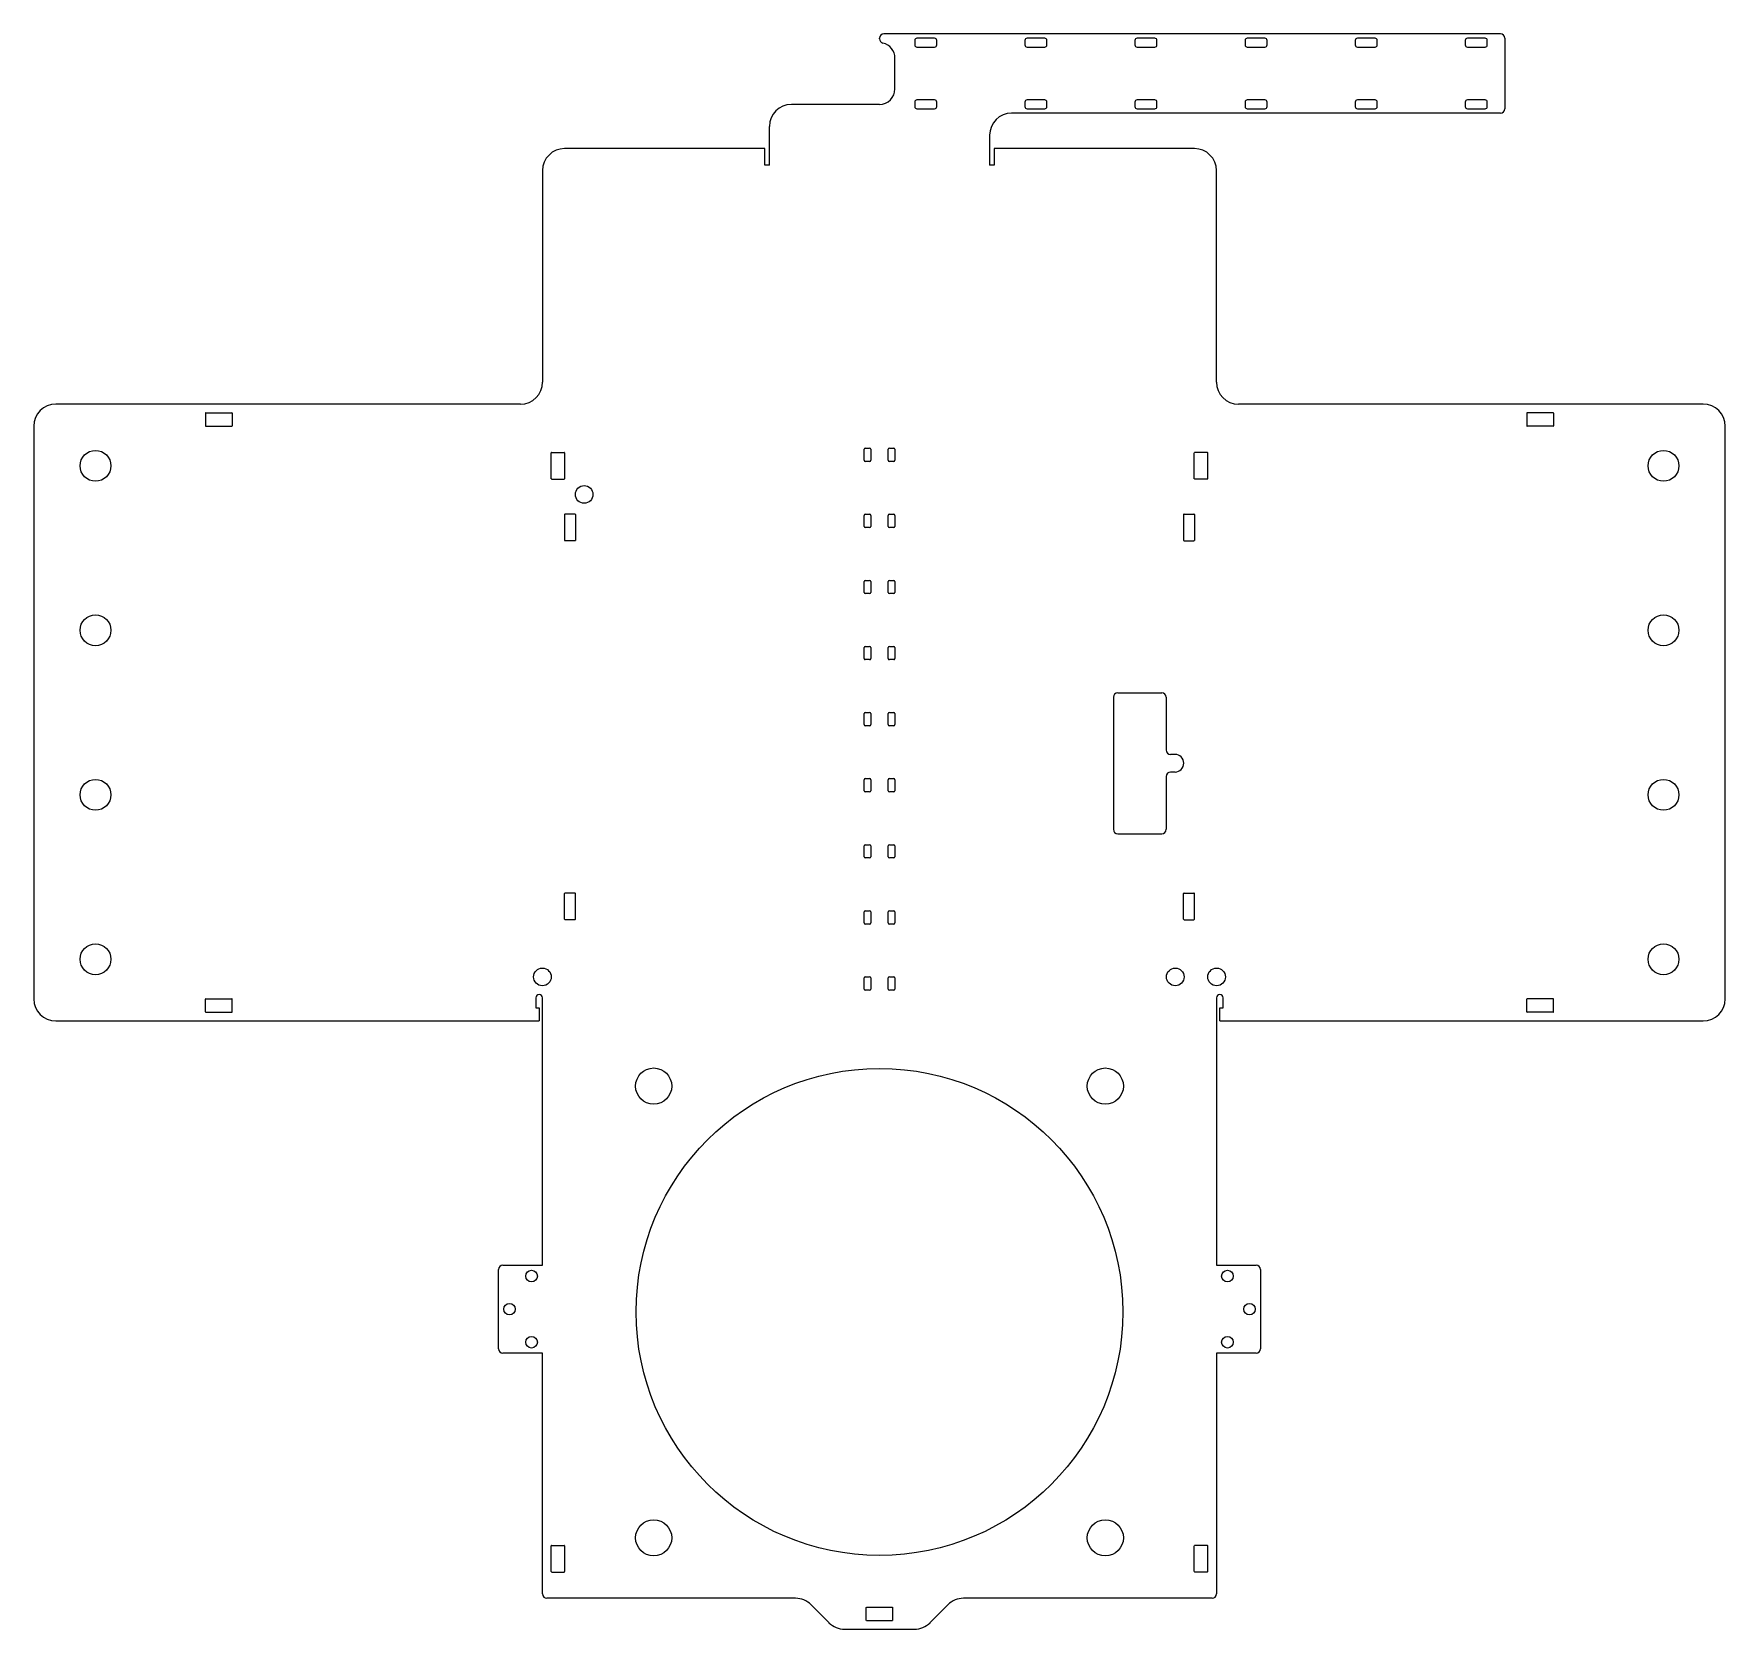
# Model space of a CAD drawing. Header units: millimetres. Extents: x -192 to 192, y -208 to 154.
import ezdxf

# ---------------------------------------------------------------- set-up
doc = ezdxf.new("R2010")
doc.units = ezdxf.units.MM

msp = doc.modelspace()

# ---------------------------------------------------------------- linework, layer by layer
at = {"color": 7, "linetype": 'Continuous', "lineweight": 25}
for p, q in [((141, 154.04), (1, 154.04)), ((0, 152.93), (0, 153.04)), ((8, 152.54), (8, 151.54)), ((12.5, 153.04), (8.5, 153.04)), ((8.5, 151.04), (12.5, 151.04)), ((13, 151.54), (13, 152.54)), ((33, 152.54), (33, 151.54)), ((37.5, 153.04), (33.5, 153.04)), ((33.5, 151.04), (37.5, 151.04)), ((38, 151.54), (38, 152.54)), ((58, 152.54), (58, 151.54)), ((62.5, 153.04), (58.5, 153.04)), ((58.5, 151.04), (62.5, 151.04)), ((63, 151.54), (63, 152.54)), ((83, 152.54), (83, 151.54)), ((87.5, 153.04), (83.5, 153.04)), ((83.5, 151.04), (87.5, 151.04)), ((88, 151.54), (88, 152.54)), ((108, 152.54), (108, 151.54)), ((112.5, 153.04), (108.5, 153.04)), ((108.5, 151.04), (112.5, 151.04)), ((113, 151.54), (113, 152.54)), ((133, 152.54), (133, 151.54)), ((137.5, 153.04), (133.5, 153.04)), ((133.5, 151.04), (137.5, 151.04)), ((138, 151.54), (138, 152.54)), ((142, 153.04), (142, 137.04)), ((3.5, 141.54), (3.5, 148.54)), ((8, 138.54), (8, 137.54)), ((12.5, 139.04), (8.5, 139.04)), ((13, 137.54), (13, 138.54)), ((33, 138.54), (33, 137.54)), ((37.5, 139.04), (33.5, 139.04)), ((38, 137.54), (38, 138.54)), ((58, 138.54), (58, 137.54)), ((62.5, 139.04), (58.5, 139.04)), ((63, 137.54), (63, 138.54)), ((83, 138.54), (83, 137.54)), ((87.5, 139.04), (83.5, 139.04)), ((88, 137.54), (88, 138.54)), ((108, 138.54), (108, 137.54)), ((112.5, 139.04), (108.5, 139.04)), ((113, 137.54), (113, 138.54)), ((133, 138.54), (133, 137.54)), ((137.5, 139.04), (133.5, 139.04)), ((138, 137.54), (138, 138.54)), ((0, 138.04), (-20, 138.04)), ((8.5, 137.04), (12.5, 137.04)), ((141, 136.04), (30, 136.04)), ((33.5, 137.04), (37.5, 137.04)), ((58.5, 137.04), (62.5, 137.04)), ((83.5, 137.04), (87.5, 137.04)), ((108.5, 137.04), (112.5, 137.04)), ((133.5, 137.04), (137.5, 137.04)), ((-25, 124.26), (-25, 133.04)), ((25, 131.04), (25, 124.26)), ((-26, 128), (-71.5, 128)), ((-26, 124.26), (-26, 128)), ((26, 128), (26, 124.26)), ((71.5, 128), (26, 128)), ((-76.5, 123), (-76.5, 75)), ((-25, 124.26), (-26, 124.26)), ((26, 124.26), (25, 124.26)), ((76.5, 75), (76.5, 123)), ((-81.5, 70), (-187, 70)), ((187, 70), (81.5, 70)), ((-153.03, 67.92), (-153.03, 65.08)), ((-152.93, 68.03), (-147.07, 68.03)), ((-146.97, 67.92), (-146.97, 65.08)), ((146.97, 67.92), (146.97, 65.08)), ((152.93, 68.03), (147.07, 68.03)), ((153.03, 67.92), (153.03, 65.08)), ((-192, 65), (-192, -65)), ((-152.93, 64.97), (-147.07, 64.97)), ((152.93, 64.97), (147.07, 64.97)), ((192, -65), (192, 65)), ((-74.53, 53.08), (-74.53, 58.92)), ((-74.42, 59.02), (-71.58, 59.02)), ((-71.47, 53.08), (-71.47, 58.92)), ((-3.5, 57.25), (-3.5, 59.75)), ((-3.25, 60), (-2.25, 60)), ((-2, 59.75), (-2, 57.25)), ((2, 57.25), (2, 59.75)), ((2.25, 60), (3.25, 60)), ((3.5, 59.75), (3.5, 57.25)), ((71.47, 53.08), (71.47, 58.92)), ((74.42, 59.02), (71.58, 59.02)), ((74.53, 53.08), (74.53, 58.92)), ((-2.25, 57), (-3.25, 57)), ((3.25, 57), (2.25, 57)), ((-74.42, 52.98), (-71.58, 52.98)), ((74.42, 52.98), (71.58, 52.98)), ((-71.5, 44.92), (-71.5, 39.08)), ((-69.15, 45.02), (-71.4, 45.02)), ((-69.05, 44.92), (-69.05, 39.08)), ((-3.5, 42.25), (-3.5, 44.75)), ((-3.25, 45), (-2.25, 45)), ((-2, 44.75), (-2, 42.25)), ((2, 42.25), (2, 44.75)), ((2.25, 45), (3.25, 45)), ((3.5, 44.75), (3.5, 42.25)), ((69.05, 44.92), (69.05, 39.08)), ((69.15, 45.02), (71.4, 45.02)), ((71.5, 44.92), (71.5, 39.08)), ((-69.15, 38.98), (-71.4, 38.98)), ((-2.25, 42), (-3.25, 42)), ((3.25, 42), (2.25, 42)), ((69.15, 38.98), (71.4, 38.98)), ((-3.5, 27.25), (-3.5, 29.75)), ((-3.25, 30), (-2.25, 30)), ((-2.25, 27), (-3.25, 27)), ((-2, 29.75), (-2, 27.25)), ((2, 27.25), (2, 29.75)), ((2.25, 30), (3.25, 30)), ((3.25, 27), (2.25, 27)), ((3.5, 29.75), (3.5, 27.25)), ((-3.5, 12.25), (-3.5, 14.75)), ((-3.25, 15), (-2.25, 15)), ((-2.25, 12), (-3.25, 12)), ((-2, 14.75), (-2, 12.25)), ((2, 12.25), (2, 14.75)), ((2.25, 15), (3.25, 15)), ((3.25, 12), (2.25, 12)), ((3.5, 14.75), (3.5, 12.25)), ((54.09, 4.5), (64.09, 4.5)), ((-3.25, 0), (-2.25, 0)), ((2.25, 0), (3.25, 0)), ((53.09, 3.5), (53.09, -26.5)), ((65.09, 3.5), (65.09, -8.5)), ((-3.5, -2.75), (-3.5, -0.25)), ((-2.25, -3), (-3.25, -3)), ((-2, -0.25), (-2, -2.75)), ((2, -2.75), (2, -0.25)), ((3.25, -3), (2.25, -3)), ((3.5, -0.25), (3.5, -2.75)), ((67.09, -9.5), (66.09, -9.5)), ((-3.5, -17.75), (-3.5, -15.25)), ((-3.25, -15), (-2.25, -15)), ((-2, -15.25), (-2, -17.75)), ((2, -17.75), (2, -15.25)), ((2.25, -15), (3.25, -15)), ((3.5, -15.25), (3.5, -17.75)), ((65.09, -14.5), (65.09, -26.5)), ((67.09, -13.5), (66.09, -13.5)), ((-2.25, -18), (-3.25, -18)), ((3.25, -18), (2.25, -18)), ((-3.5, -32.75), (-3.5, -30.25)), ((-3.25, -30), (-2.25, -30)), ((-2, -30.25), (-2, -32.75)), ((2, -32.75), (2, -30.25)), ((2.25, -30), (3.25, -30)), ((3.5, -30.25), (3.5, -32.75)), ((54.09, -27.5), (64.09, -27.5)), ((-2.25, -33), (-3.25, -33)), ((3.25, -33), (2.25, -33)), ((-71.5, -46.92), (-71.5, -41.08)), ((-69.15, -40.98), (-71.4, -40.98)), ((-69.05, -46.92), (-69.05, -41.08)), ((69.05, -46.92), (69.05, -41.08)), ((69.15, -40.98), (71.4, -40.98)), ((71.5, -46.92), (71.5, -41.08)), ((-3.5, -47.75), (-3.5, -45.25)), ((-3.25, -45), (-2.25, -45)), ((-2, -45.25), (-2, -47.75)), ((2, -47.75), (2, -45.25)), ((2.25, -45), (3.25, -45)), ((3.5, -45.25), (3.5, -47.75)), ((-69.15, -47.02), (-71.4, -47.02)), ((-2.25, -48), (-3.25, -48)), ((3.25, -48), (2.25, -48)), ((69.15, -47.02), (71.4, -47.02)), ((-3.5, -62.75), (-3.5, -60.25)), ((-3.25, -60), (-2.25, -60)), ((-2, -60.25), (-2, -62.75)), ((2, -62.75), (2, -60.25)), ((2.25, -60), (3.25, -60)), ((3.5, -60.25), (3.5, -62.75)), ((-153.03, -67.92), (-153.03, -65.08)), ((-152.93, -64.97), (-147.07, -64.97)), ((-146.97, -67.92), (-146.97, -65.08)), ((-78, -64.76), (-78, -67)), ((-76.5, -125.41), (-76.5, -64.76)), ((-2.25, -63), (-3.25, -63)), ((3.25, -63), (2.25, -63)), ((76.5, -64.76), (76.5, -125.41)), ((78, -67), (78, -64.76)), ((146.97, -67.92), (146.97, -65.08)), ((152.93, -64.97), (147.07, -64.97)), ((153.03, -67.92), (153.03, -65.08)), ((-152.93, -68.03), (-147.07, -68.03)), ((-78, -67), (-77.25, -67)), ((-77.25, -67), (-77.25, -70)), ((77.25, -70), (77.25, -67)), ((77.25, -67), (78, -67)), ((152.93, -68.03), (147.07, -68.03)), ((-187, -70), (-77.25, -70)), ((77.25, -70), (187, -70)), ((-86.5, -144.41), (-86.5, -126.41)), ((-85.5, -125.41), (-76.5, -125.41)), ((76.5, -125.41), (85.5, -125.41)), ((86.5, -126.41), (86.5, -144.41)), ((-76.5, -145.41), (-85.5, -145.41)), ((-76.5, -200.04), (-76.5, -145.41)), ((85.5, -145.41), (76.5, -145.41)), ((76.5, -145.41), (76.5, -200.04)), ((-74.53, -194.97), (-74.53, -189.12)), ((-74.42, -189.02), (-71.58, -189.02)), ((-71.47, -194.97), (-71.47, -189.12)), ((71.47, -194.97), (71.47, -189.12)), ((74.42, -189.02), (71.58, -189.02)), ((74.53, -194.97), (74.53, -189.12)), ((-74.42, -195.07), (-71.58, -195.07)), ((74.42, -195.07), (71.58, -195.07)), ((-19.07, -201.04), (-75.5, -201.04)), ((-11.46, -206.58), (-15.54, -202.5)), ((-3.02, -205.97), (-3.02, -203.12)), ((-3, -203.04), (-2.99, -203.04)), ((-3, -203.05), (-3, -203.04)), ((-2.92, -203.02), (2.92, -203.02)), ((2.99, -203.04), (3, -203.04)), ((3, -203.05), (3, -203.04)), ((3.02, -205.97), (3.02, -203.12)), ((11.46, -206.58), (15.54, -202.5)), ((75.5, -201.04), (19.07, -201.04)), ((-3, -206.04), (-3, -206.03)), ((-3, -206.04), (-2.99, -206.04)), ((-2.92, -206.07), (2.92, -206.07)), ((2.99, -206.04), (3, -206.04)), ((3, -206.04), (3, -206.03)), ((-7.93, -208.04), (7.93, -208.04))]:
    msp.add_line(p, q, dxfattribs=at)
for centre, radius in [((-178, 56), 3.5), ((178, 56), 3.5), ((-67.05, 49.5), 2), ((-178, 18.67), 3.5), ((178, 18.67), 3.5), ((-178, -18.67), 3.5), ((178, -18.67), 3.5), ((-178, -56), 3.5), ((178, -56), 3.5), ((-76.53, -60), 2), ((67.15, -60), 2), ((76.53, -60), 2), ((-51.27, -84.77), 4.1), ((0, -136.04), 55.25), ((51.27, -84.77), 4.1), ((-79, -127.91), 1.32), ((79, -127.91), 1.32), ((-84, -135.41), 1.32), ((84, -135.41), 1.32), ((-79, -142.91), 1.32), ((79, -142.91), 1.32), ((-51.27, -187.31), 4.1), ((51.27, -187.31), 4.1)]:
    msp.add_circle(centre, radius, dxfattribs=at)
for centre, radius, start, end in [((1, 153.04), 1, 90, 180), ((141, 153.04), 1, 0, 90), ((1, 152.93), 1, 180, 257.1604), ((0, 148.54), 3.5, 0, 77.1604), ((8.5, 152.54), 0.5, 90, 180), ((8.5, 151.54), 0.5, 180, 270), ((12.5, 152.54), 0.5, 360, 90), ((12.5, 151.54), 0.5, 270, 360), ((33.5, 152.54), 0.5, 90, 180), ((33.5, 151.54), 0.5, 180, 270), ((37.5, 152.54), 0.5, 360, 90), ((37.5, 151.54), 0.5, 270, 360), ((58.5, 152.54), 0.5, 90, 180), ((58.5, 151.54), 0.5, 180, 270), ((62.5, 152.54), 0.5, 0, 90), ((62.5, 151.54), 0.5, 270, 360), ((83.5, 152.54), 0.5, 90, 180), ((83.5, 151.54), 0.5, 180, 270), ((87.5, 152.54), 0.5, 0, 90), ((87.5, 151.54), 0.5, 270, 360), ((108.5, 152.54), 0.5, 90, 180), ((108.5, 151.54), 0.5, 180, 270), ((112.5, 152.54), 0.5, 0, 90), ((112.5, 151.54), 0.5, 270, 360), ((133.5, 152.54), 0.5, 90, 180), ((133.5, 151.54), 0.5, 180, 270), ((137.5, 152.54), 0.5, 0, 90), ((137.5, 151.54), 0.5, 270, 360), ((0, 141.54), 3.5, 270, 0), ((8.5, 138.54), 0.5, 90, 180), ((12.5, 138.54), 0.5, 0, 90), ((33.5, 138.54), 0.5, 90, 180), ((37.5, 138.54), 0.5, 0, 90), ((58.5, 138.54), 0.5, 90, 180), ((62.5, 138.54), 0.5, 0, 90), ((83.5, 138.54), 0.5, 90, 180), ((87.5, 138.54), 0.5, 0, 90), ((108.5, 138.54), 0.5, 90, 180), ((112.5, 138.54), 0.5, 0, 90), ((133.5, 138.54), 0.5, 90, 180), ((137.5, 138.54), 0.5, 0, 90), ((-20, 133.04), 5, 90, 180), ((8.5, 137.54), 0.5, 180, 270), ((12.5, 137.54), 0.5, 270, 0), ((30, 131.04), 5, 90, 180), ((33.5, 137.54), 0.5, 180, 270), ((37.5, 137.54), 0.5, 270, 0), ((58.5, 137.54), 0.5, 180, 270), ((62.5, 137.54), 0.5, 270, 0), ((83.5, 137.54), 0.5, 180, 270), ((87.5, 137.54), 0.5, 270, 0), ((108.5, 137.54), 0.5, 180, 270), ((112.5, 137.54), 0.5, 270, 0), ((133.5, 137.54), 0.5, 180, 270), ((137.5, 137.54), 0.5, 270, 0), ((141, 137.04), 1, 270, 360), ((-71.5, 123), 5, 90, 180), ((71.5, 123), 5, 0, 90), ((-81.5, 75), 5, 270, 0), ((81.5, 75), 5, 180, 270), ((-187, 65), 5, 90, 180), ((187, 65), 5, 0, 90), ((-152.93, 67.92), 0.1, 90, 180), ((-147.07, 67.92), 0.1, 360, 90), ((147.07, 67.92), 0.1, 90, 180), ((152.93, 67.92), 0.1, 360, 90), ((-152.93, 65.08), 0.1, 180, 270), ((-147.07, 65.08), 0.1, 270, 0), ((147.07, 65.08), 0.1, 180, 270), ((152.93, 65.08), 0.1, 270, 360), ((-74.42, 58.92), 0.1, 90, 180), ((-71.58, 58.92), 0.1, 0, 90), ((-3.25, 59.75), 0.25, 90, 180), ((-2.25, 59.75), 0.25, 0, 90), ((2.25, 59.75), 0.25, 90, 180), ((3.25, 59.75), 0.25, 0, 90), ((71.58, 58.92), 0.1, 90, 180), ((74.42, 58.92), 0.1, 360, 90), ((-3.25, 57.25), 0.25, 180, 270), ((-2.25, 57.25), 0.25, 270, 0), ((2.25, 57.25), 0.25, 180, 270), ((3.25, 57.25), 0.25, 270, 0), ((-74.42, 53.08), 0.1, 180, 270), ((-71.58, 53.08), 0.1, 270, 0), ((71.58, 53.08), 0.1, 180, 270), ((74.42, 53.08), 0.1, 270, 0), ((-71.4, 44.92), 0.1, 90, 180), ((-69.15, 44.92), 0.1, 0, 90), ((-3.25, 44.75), 0.25, 90, 180), ((-3.25, 42.25), 0.25, 180, 270), ((-2.25, 44.75), 0.25, 360, 90), ((-2.25, 42.25), 0.25, 270, 360), ((2.25, 44.75), 0.25, 90, 180), ((2.25, 42.25), 0.25, 180, 270), ((3.25, 44.75), 0.25, 360, 90), ((3.25, 42.25), 0.25, 270, 360), ((69.15, 44.92), 0.1, 90, 180), ((71.4, 44.92), 0.1, 360, 90), ((-71.4, 39.08), 0.1, 180, 270), ((-69.15, 39.08), 0.1, 270, 0), ((69.15, 39.08), 0.1, 180, 270), ((71.4, 39.08), 0.1, 270, 0), ((-3.25, 29.75), 0.25, 90, 180), ((-3.25, 27.25), 0.25, 180, 270), ((-2.25, 29.75), 0.25, 360, 90), ((-2.25, 27.25), 0.25, 270, 0), ((2.25, 29.75), 0.25, 90, 180), ((2.25, 27.25), 0.25, 180, 270), ((3.25, 29.75), 0.25, 360, 90), ((3.25, 27.25), 0.25, 270, 0), ((-3.25, 14.75), 0.25, 90, 180), ((-3.25, 12.25), 0.25, 180, 270), ((-2.25, 14.75), 0.25, 0, 90), ((-2.25, 12.25), 0.25, 270, 0), ((2.25, 14.75), 0.25, 90, 180), ((2.25, 12.25), 0.25, 180, 270), ((3.25, 14.75), 0.25, 0, 90), ((3.25, 12.25), 0.25, 270, 0), ((54.09, 3.5), 1, 90, 180), ((64.09, 3.5), 1, 0, 90), ((-3.25, -0.25), 0.25, 90, 180), ((-2.25, -0.25), 0.25, 0, 90), ((2.25, -0.25), 0.25, 90, 180), ((3.25, -0.25), 0.25, 0, 90), ((-3.25, -2.75), 0.25, 180, 270), ((-2.25, -2.75), 0.25, 270, 0), ((2.25, -2.75), 0.25, 180, 270), ((3.25, -2.75), 0.25, 270, 0), ((66.09, -8.5), 1, 180, 270), ((67.09, -11.5), 2, 270, 90), ((-3.25, -15.25), 0.25, 90, 180), ((-2.25, -15.25), 0.25, 0, 90), ((2.25, -15.25), 0.25, 90, 180), ((3.25, -15.25), 0.25, 0, 90), ((66.09, -14.5), 1, 90, 180), ((-3.25, -17.75), 0.25, 180, 270), ((-2.25, -17.75), 0.25, 270, 0), ((2.25, -17.75), 0.25, 180, 270), ((3.25, -17.75), 0.25, 270, 0), ((54.09, -26.5), 1, 180, 270), ((64.09, -26.5), 1, 270, 0), ((-3.25, -30.25), 0.25, 90, 180), ((-2.25, -30.25), 0.25, 0, 90), ((2.25, -30.25), 0.25, 90, 180), ((3.25, -30.25), 0.25, 0, 90), ((-3.25, -32.75), 0.25, 180, 270), ((-2.25, -32.75), 0.25, 270, 0), ((2.25, -32.75), 0.25, 180, 270), ((3.25, -32.75), 0.25, 270, 0), ((-71.4, -41.08), 0.1, 90, 180), ((-69.15, -41.08), 0.1, 0, 90), ((69.15, -41.08), 0.1, 90, 180), ((71.4, -41.08), 0.1, 360, 90), ((-3.25, -45.25), 0.25, 90, 180), ((-2.25, -45.25), 0.25, 360, 90), ((2.25, -45.25), 0.25, 90, 180), ((3.25, -45.25), 0.25, 360, 90), ((-71.4, -46.92), 0.1, 180, 270), ((-69.15, -46.92), 0.1, 270, 0), ((-3.25, -47.75), 0.25, 180, 270), ((-2.25, -47.75), 0.25, 270, 0), ((2.25, -47.75), 0.25, 180, 270), ((3.25, -47.75), 0.25, 270, 0), ((69.15, -46.92), 0.1, 180, 270), ((71.4, -46.92), 0.1, 270, 0), ((-3.25, -60.25), 0.25, 90, 180), ((-2.25, -60.25), 0.25, 360, 90), ((2.25, -60.25), 0.25, 90, 180), ((3.25, -60.25), 0.25, 360, 90), ((-187, -65), 5, 180, 270), ((-152.93, -65.08), 0.1, 90, 180), ((-147.07, -65.08), 0.1, 360, 90), ((-77.25, -64.76), 0.75, 0, 180), ((-3.25, -62.75), 0.25, 180, 270), ((-2.25, -62.75), 0.25, 270, 0), ((2.25, -62.75), 0.25, 180, 270), ((3.25, -62.75), 0.25, 270, 0), ((77.25, -64.76), 0.75, 0, 180), ((147.07, -65.08), 0.1, 90, 180), ((152.93, -65.08), 0.1, 0, 90), ((187, -65), 5, 270, 0), ((-152.93, -67.92), 0.1, 180, 270), ((-147.07, -67.92), 0.1, 270, 0), ((147.07, -67.92), 0.1, 180, 270), ((152.93, -67.92), 0.1, 270, 0), ((-85.5, -126.41), 1, 90, 180), ((85.5, -126.41), 1, 0, 90), ((-85.5, -144.41), 1, 180, 270), ((85.5, -144.41), 1, 270, 360), ((-74.42, -189.12), 0.1, 90, 180), ((-71.58, -189.12), 0.1, 0, 90), ((71.58, -189.12), 0.1, 90, 180), ((74.42, -189.12), 0.1, 0, 90), ((-74.42, -194.97), 0.1, 180, 270), ((-71.58, -194.97), 0.1, 270, 0), ((71.58, -194.97), 0.1, 180, 270), ((74.42, -194.97), 0.1, 270, 0), ((-75.5, -200.04), 1, 180, 270), ((-19.07, -206.04), 5, 45, 90), ((-2.92, -203.12), 0.1, 138.5904, 180), ((-2.92, -203.12), 0.1, 90, 131.4096), ((2.92, -203.12), 0.1, 48.5904, 90), ((2.92, -203.12), 0.1, 0, 41.4096), ((19.07, -206.04), 5, 90, 135), ((75.5, -200.04), 1, 270, 360), ((-7.93, -203.04), 5, 225, 270), ((-2.92, -205.97), 0.1, 180, 221.4096), ((-2.92, -205.97), 0.1, 228.5904, 270), ((2.92, -205.97), 0.1, 270, 311.4096), ((2.92, -205.97), 0.1, 318.5904, 360), ((7.93, -203.04), 5, 270, 315)]:
    msp.add_arc(centre, radius, start, end, dxfattribs=at)

doc.saveas('drawing.dxf')
